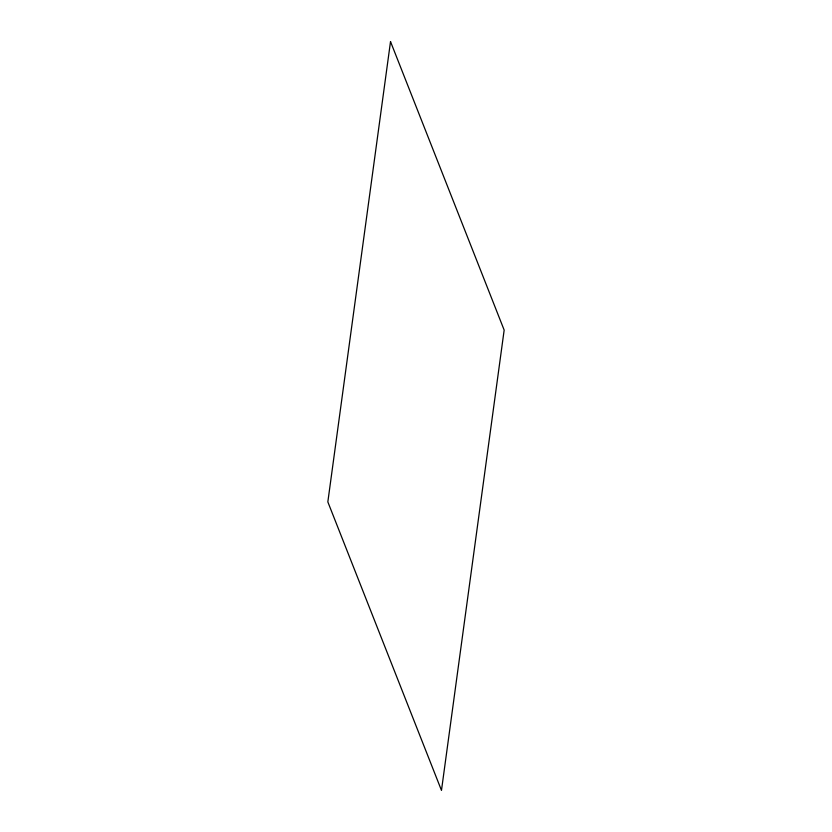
<?xml version="1.0" encoding="UTF-8"?>
<svg xmlns="http://www.w3.org/2000/svg" width="832" height="832" viewBox="0 0 832 832"><rect width="100%" height="100%" fill="white"/><g stroke="black" fill="none" stroke-linecap="round" stroke-linejoin="round"><path stroke-width="1.25" d="M390.52 41.6L327.839 501.914L441.48 790.4L504.161 330.086L390.52 41.6"/></g></svg>
